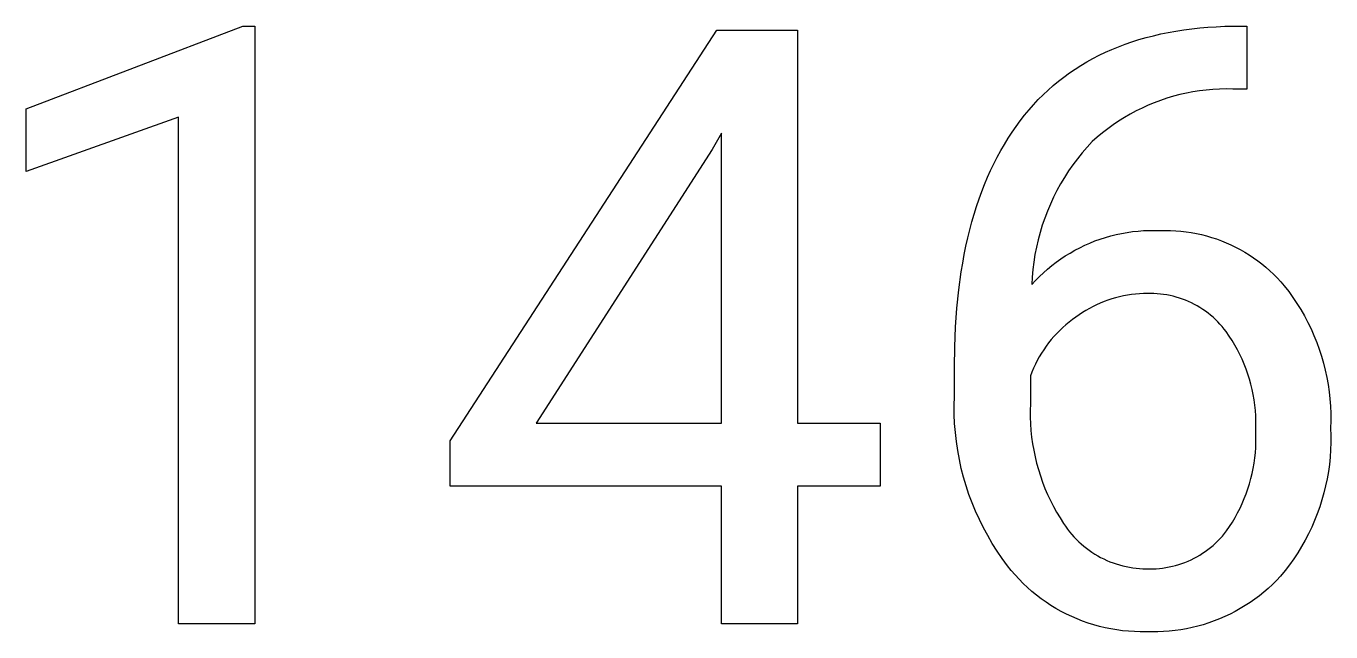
# Model space of a CAD drawing. Header units: millimetres. Extents: x 1434 to 4837, y 1889 to 4267.
# Drawn here: x 4376.9 to 4442.9, y 2036 to 2066.6 of the extents above; entities that cross this region are included whole.
import ezdxf

# ---------------------------------------------------------------- set-up
doc = ezdxf.new("R2010")
doc.units = ezdxf.units.MM
doc.header["$MEASUREMENT"] = 0
doc.layers.add('Domyślny', color=7, linetype='Continuous', true_color=0x000000)

msp = doc.modelspace()

# ---------------------------------------------------------------- linework, layer by layer
at = {"layer": 'Domyślny'}
for p, q in [((4376.919, 2062.46), (4387.879, 2066.636)), ((4387.879, 2066.636), (4388.479, 2066.636)), ((4388.479, 2066.636), (4388.479, 2036.406)), ((4398.364, 2045.663), (4411.851, 2066.437)), ((4411.851, 2066.437), (4415.925, 2066.437)), ((4415.925, 2066.437), (4415.925, 2046.549)), ((4433.199, 2065.954), (4433.559, 2066.057)), ((4433.559, 2066.057), (4433.926, 2066.152)), ((4433.926, 2066.152), (4434.3, 2066.238)), ((4434.3, 2066.238), (4434.681, 2066.316)), ((4434.681, 2066.316), (4435.068, 2066.386)), ((4435.068, 2066.386), (4435.463, 2066.447)), ((4435.463, 2066.447), (4435.863, 2066.499)), ((4435.863, 2066.499), (4436.271, 2066.543)), ((4436.271, 2066.543), (4436.686, 2066.579)), ((4436.686, 2066.579), (4437.107, 2066.607)), ((4437.107, 2066.607), (4437.535, 2066.626)), ((4437.535, 2066.626), (4437.97, 2066.636)), ((4437.97, 2066.636), (4438.653, 2066.636)), ((4438.653, 2066.636), (4438.653, 2063.454)), ((4431.498, 2065.313), (4431.825, 2065.458)), ((4431.825, 2065.458), (4432.158, 2065.595)), ((4432.158, 2065.595), (4432.498, 2065.723)), ((4432.498, 2065.723), (4432.845, 2065.843)), ((4432.845, 2065.843), (4433.199, 2065.954)), ((4430.26, 2064.648), (4430.559, 2064.827)), ((4430.559, 2064.827), (4430.866, 2064.997)), ((4430.866, 2064.997), (4431.179, 2065.159)), ((4431.179, 2065.159), (4431.498, 2065.313)), ((4429.129, 2063.849), (4429.402, 2064.062)), ((4429.402, 2064.062), (4429.681, 2064.266)), ((4429.681, 2064.266), (4429.967, 2064.461)), ((4429.967, 2064.461), (4430.26, 2064.648)), ((4428.353, 2063.162), (4428.605, 2063.399)), ((4428.605, 2063.399), (4428.864, 2063.628)), ((4428.864, 2063.628), (4429.129, 2063.849)), ((4436.598, 2063.403), (4436.262, 2063.362)), ((4436.936, 2063.433), (4436.598, 2063.403)), ((4437.274, 2063.452), (4436.936, 2063.433)), ((4437.612, 2063.459), (4437.274, 2063.452)), ((4437.951, 2063.454), (4437.612, 2063.459)), ((4438.653, 2063.454), (4437.951, 2063.454)), ((4427.869, 2062.661), (4428.107, 2062.916)), ((4428.107, 2062.916), (4428.353, 2063.162)), ((4433.974, 2062.763), (4433.661, 2062.634)), ((4434.292, 2062.881), (4433.974, 2062.763)), ((4434.613, 2062.989), (4434.292, 2062.881)), ((4434.937, 2063.086), (4434.613, 2062.989)), ((4435.265, 2063.171), (4434.937, 2063.086)), ((4435.595, 2063.246), (4435.265, 2063.171)), ((4435.928, 2063.31), (4435.595, 2063.246)), ((4436.262, 2063.362), (4435.928, 2063.31)), ((4376.919, 2059.278), (4376.919, 2062.46)), ((4427.194, 2061.848), (4427.412, 2062.127)), ((4427.412, 2062.127), (4427.637, 2062.399)), ((4427.637, 2062.399), (4427.869, 2062.661)), ((4432.751, 2062.184), (4432.458, 2062.014)), ((4433.049, 2062.344), (4432.751, 2062.184)), ((4433.353, 2062.494), (4433.049, 2062.344)), ((4433.661, 2062.634), (4433.353, 2062.494)), ((4384.632, 2062.025), (4376.919, 2059.278)), ((4384.632, 2036.406), (4384.632, 2062.025)), ((4426.778, 2061.267), (4426.982, 2061.561)), ((4426.982, 2061.561), (4427.194, 2061.848)), ((4431.616, 2061.447), (4431.348, 2061.239)), ((4431.89, 2061.645), (4431.616, 2061.447)), ((4432.171, 2061.835), (4431.89, 2061.645)), ((4432.458, 2062.014), (4432.171, 2061.835)), ((4412.078, 2061.22), (4411.621, 2060.4)), ((4412.078, 2046.549), (4412.078, 2061.22)), ((4426.39, 2060.654), (4426.58, 2060.964)), ((4426.58, 2060.964), (4426.778, 2061.267)), ((4430.835, 2060.797), (4430.575, 2060.516)), ((4431.088, 2061.022), (4430.835, 2060.797)), ((4431.348, 2061.239), (4431.088, 2061.022)), ((4411.621, 2060.4), (4402.708, 2046.549)), ((4426.03, 2060.011), (4426.206, 2060.337)), ((4426.206, 2060.337), (4426.39, 2060.654)), ((4430.326, 2060.227), (4430.086, 2059.929)), ((4430.575, 2060.516), (4430.326, 2060.227)), ((4425.697, 2059.338), (4425.86, 2059.678)), ((4425.86, 2059.678), (4426.03, 2060.011)), ((4429.857, 2059.623), (4429.639, 2059.309)), ((4430.086, 2059.929), (4429.857, 2059.623)), ((4425.392, 2058.633), (4425.541, 2058.989)), ((4425.541, 2058.989), (4425.697, 2059.338)), ((4429.431, 2058.987), (4429.235, 2058.659)), ((4429.639, 2059.309), (4429.431, 2058.987)), ((4425.115, 2057.898), (4425.25, 2058.27)), ((4425.25, 2058.27), (4425.392, 2058.633)), ((4429.05, 2058.324), (4428.877, 2057.983)), ((4429.235, 2058.659), (4429.05, 2058.324)), ((4424.866, 2057.132), (4424.987, 2057.519)), ((4424.987, 2057.519), (4425.115, 2057.898)), ((4428.716, 2057.636), (4428.567, 2057.284)), ((4428.877, 2057.983), (4428.716, 2057.636)), ((4424.751, 2056.738), (4424.866, 2057.132)), ((4428.431, 2056.927), (4428.306, 2056.566)), ((4428.567, 2057.284), (4428.431, 2056.927)), ((4424.544, 2055.926), (4424.644, 2056.336)), ((4424.644, 2056.336), (4424.751, 2056.738)), ((4428.195, 2056.2), (4428.096, 2055.831)), ((4428.306, 2056.566), (4428.195, 2056.2)), ((4432.043, 2056.095), (4432.317, 2056.154)), ((4432.317, 2056.154), (4432.593, 2056.202)), ((4432.593, 2056.202), (4432.87, 2056.242)), ((4432.87, 2056.242), (4433.149, 2056.271)), ((4433.149, 2056.271), (4433.428, 2056.292)), ((4433.428, 2056.292), (4433.708, 2056.302)), ((4433.708, 2056.302), (4433.989, 2056.303)), ((4433.989, 2056.303), (4434.269, 2056.294)), ((4434.269, 2056.294), (4434.532, 2056.3)), ((4434.532, 2056.3), (4434.795, 2056.297)), ((4434.795, 2056.297), (4435.058, 2056.285)), ((4435.058, 2056.285), (4435.321, 2056.264)), ((4435.321, 2056.264), (4435.583, 2056.234)), ((4435.583, 2056.234), (4435.843, 2056.195)), ((4435.843, 2056.195), (4436.102, 2056.148)), ((4436.102, 2056.148), (4436.359, 2056.092)), ((4424.363, 2055.084), (4424.45, 2055.509)), ((4424.45, 2055.509), (4424.544, 2055.926)), ((4428.009, 2055.458), (4427.936, 2055.083)), ((4428.096, 2055.831), (4428.009, 2055.458)), ((4430.203, 2055.431), (4430.455, 2055.552)), ((4430.455, 2055.552), (4430.711, 2055.665)), ((4430.711, 2055.665), (4430.971, 2055.77)), ((4430.971, 2055.77), (4431.235, 2055.865)), ((4431.235, 2055.865), (4431.502, 2055.951)), ((4431.502, 2055.951), (4431.771, 2056.028)), ((4431.771, 2056.028), (4432.043, 2056.095)), ((4436.359, 2056.092), (4436.615, 2056.027)), ((4436.615, 2056.027), (4436.868, 2055.953)), ((4436.868, 2055.953), (4437.118, 2055.871)), ((4437.118, 2055.871), (4437.365, 2055.781)), ((4437.365, 2055.781), (4437.609, 2055.682)), ((4437.609, 2055.682), (4437.85, 2055.575)), ((4437.85, 2055.575), (4438.087, 2055.46)), ((4438.087, 2055.46), (4438.32, 2055.337)), ((4424.284, 2054.651), (4424.363, 2055.084)), ((4427.936, 2055.083), (4427.876, 2054.705)), ((4429.012, 2054.696), (4429.239, 2054.859)), ((4429.239, 2054.859), (4429.473, 2055.014)), ((4429.473, 2055.014), (4429.711, 2055.161)), ((4429.711, 2055.161), (4429.955, 2055.3)), ((4429.955, 2055.3), (4430.203, 2055.431)), ((4438.32, 2055.337), (4438.549, 2055.207)), ((4438.549, 2055.207), (4438.773, 2055.068)), ((4438.773, 2055.068), (4438.992, 2054.922)), ((4438.992, 2054.922), (4439.206, 2054.769)), ((4424.086, 2053.306), (4424.211, 2054.21)), ((4424.211, 2054.21), (4424.284, 2054.651)), ((4427.829, 2054.326), (4427.795, 2053.945)), ((4427.876, 2054.705), (4427.829, 2054.326)), ((4428.16, 2053.969), (4428.364, 2054.161)), ((4428.364, 2054.161), (4428.573, 2054.347)), ((4428.573, 2054.347), (4428.79, 2054.525)), ((4428.79, 2054.525), (4429.012, 2054.696)), ((4439.206, 2054.769), (4439.415, 2054.609)), ((4439.415, 2054.609), (4439.619, 2054.441)), ((4439.619, 2054.441), (4439.816, 2054.267)), ((4439.816, 2054.267), (4440.008, 2054.086)), ((4427.795, 2053.945), (4427.774, 2053.563)), ((4427.774, 2053.563), (4427.964, 2053.769)), ((4427.964, 2053.769), (4428.16, 2053.969)), ((4440.008, 2054.086), (4440.193, 2053.899)), ((4440.193, 2053.899), (4440.372, 2053.706)), ((4440.372, 2053.706), (4440.544, 2053.507)), ((4440.544, 2053.507), (4440.769, 2053.215)), ((4423.989, 2052.372), (4424.086, 2053.306)), ((4431.818, 2052.84), (4431.624, 2052.777)), ((4432.013, 2052.897), (4431.818, 2052.84)), ((4432.211, 2052.948), (4432.013, 2052.897)), ((4432.41, 2052.992), (4432.211, 2052.948)), ((4432.61, 2053.029), (4432.41, 2052.992)), ((4432.812, 2053.059), (4432.61, 2053.029)), ((4433.015, 2053.083), (4432.812, 2053.059)), ((4433.218, 2053.099), (4433.015, 2053.083)), ((4433.422, 2053.109), (4433.218, 2053.099)), ((4433.625, 2053.112), (4433.422, 2053.109)), ((4433.79, 2053.114), (4433.625, 2053.112)), ((4433.954, 2053.11), (4433.79, 2053.114)), ((4434.118, 2053.101), (4433.954, 2053.11)), ((4434.281, 2053.086), (4434.118, 2053.101)), ((4434.444, 2053.066), (4434.281, 2053.086)), ((4434.606, 2053.04), (4434.444, 2053.066)), ((4434.768, 2053.008), (4434.606, 2053.04)), ((4434.928, 2052.971), (4434.768, 2053.008)), ((4435.086, 2052.928), (4434.928, 2052.971)), ((4435.243, 2052.88), (4435.086, 2052.928)), ((4435.399, 2052.827), (4435.243, 2052.88)), ((4435.552, 2052.768), (4435.399, 2052.827)), ((4440.769, 2053.215), (4440.984, 2052.916)), ((4440.984, 2052.916), (4441.189, 2052.609)), ((4423.92, 2051.406), (4423.989, 2052.372)), ((4430.343, 2052.155), (4430.173, 2052.042)), ((4430.516, 2052.262), (4430.343, 2052.155)), ((4430.693, 2052.363), (4430.516, 2052.262)), ((4430.874, 2052.458), (4430.693, 2052.363)), ((4431.057, 2052.547), (4430.874, 2052.458)), ((4431.243, 2052.63), (4431.057, 2052.547)), ((4431.432, 2052.706), (4431.243, 2052.63)), ((4431.624, 2052.777), (4431.432, 2052.706)), ((4435.703, 2052.704), (4435.552, 2052.768)), ((4435.852, 2052.635), (4435.703, 2052.704)), ((4435.999, 2052.561), (4435.852, 2052.635)), ((4436.143, 2052.482), (4435.999, 2052.561)), ((4436.284, 2052.398), (4436.143, 2052.482)), ((4436.422, 2052.309), (4436.284, 2052.398)), ((4436.557, 2052.216), (4436.422, 2052.309)), ((4436.689, 2052.118), (4436.557, 2052.216)), ((4441.189, 2052.609), (4441.382, 2052.296)), ((4441.382, 2052.296), (4441.565, 2051.976)), ((4429.503, 2051.535), (4429.344, 2051.394)), ((4429.666, 2051.67), (4429.503, 2051.535)), ((4429.834, 2051.8), (4429.666, 2051.67)), ((4430.007, 2051.924), (4429.834, 2051.8)), ((4430.173, 2052.042), (4430.007, 2051.924)), ((4436.817, 2052.015), (4436.689, 2052.118)), ((4436.942, 2051.909), (4436.817, 2052.015)), ((4437.063, 2051.798), (4436.942, 2051.909)), ((4437.18, 2051.682), (4437.063, 2051.798)), ((4437.294, 2051.563), (4437.18, 2051.682)), ((4437.403, 2051.441), (4437.294, 2051.563)), ((4441.565, 2051.976), (4441.738, 2051.65)), ((4441.738, 2051.65), (4441.898, 2051.319)), ((4423.878, 2050.41), (4423.92, 2051.406)), ((4428.898, 2050.94), (4428.76, 2050.779)), ((4429.041, 2051.097), (4428.898, 2050.94)), ((4429.19, 2051.248), (4429.041, 2051.097)), ((4429.344, 2051.394), (4429.19, 2051.248)), ((4437.507, 2051.314), (4437.403, 2051.441)), ((4437.608, 2051.184), (4437.507, 2051.314)), ((4437.761, 2050.963), (4437.608, 2051.184)), ((4437.907, 2050.738), (4437.761, 2050.963)), ((4441.898, 2051.319), (4442.048, 2050.982)), ((4442.048, 2050.982), (4442.186, 2050.64)), ((4423.865, 2049.383), (4423.878, 2050.41)), ((4428.38, 2050.268), (4428.265, 2050.09)), ((4428.501, 2050.443), (4428.38, 2050.268)), ((4428.627, 2050.613), (4428.501, 2050.443)), ((4428.76, 2050.779), (4428.627, 2050.613)), ((4438.045, 2050.507), (4437.907, 2050.738)), ((4438.175, 2050.273), (4438.045, 2050.507)), ((4438.298, 2050.033), (4438.175, 2050.273)), ((4442.186, 2050.64), (4442.312, 2050.294)), ((4442.312, 2050.294), (4442.426, 2049.944)), ((4427.959, 2049.532), (4427.87, 2049.339)), ((4428.055, 2049.721), (4427.959, 2049.532)), ((4428.157, 2049.907), (4428.055, 2049.721)), ((4428.265, 2050.09), (4428.157, 2049.907)), ((4438.412, 2049.79), (4438.298, 2050.033)), ((4438.518, 2049.544), (4438.412, 2049.79)), ((4438.616, 2049.293), (4438.518, 2049.544)), ((4442.426, 2049.944), (4442.528, 2049.59)), ((4442.528, 2049.59), (4442.618, 2049.233)), ((4423.865, 2047.91), (4423.865, 2049.383)), ((4427.787, 2049.143), (4427.712, 2048.945)), ((4427.712, 2048.945), (4427.712, 2047.528)), ((4427.87, 2049.339), (4427.787, 2049.143)), ((4438.705, 2049.04), (4438.616, 2049.293)), ((4438.786, 2048.784), (4438.705, 2049.04)), ((4442.618, 2049.233), (4442.696, 2048.872)), ((4442.696, 2048.872), (4442.762, 2048.51)), ((4438.858, 2048.525), (4438.786, 2048.784)), ((4438.921, 2048.264), (4438.858, 2048.525)), ((4438.976, 2048.001), (4438.921, 2048.264)), ((4442.762, 2048.51), (4442.815, 2048.145)), ((4423.853, 2047.452), (4423.865, 2047.91)), ((4439.021, 2047.736), (4438.976, 2048.001)), ((4439.058, 2047.47), (4439.021, 2047.736)), ((4442.815, 2048.145), (4442.855, 2047.779)), ((4442.855, 2047.779), (4442.883, 2047.412)), ((4423.857, 2046.994), (4423.853, 2047.452)), ((4423.877, 2046.536), (4423.857, 2046.994)), ((4427.712, 2047.528), (4427.701, 2047.192)), ((4427.701, 2047.192), (4427.702, 2046.857)), ((4439.086, 2047.203), (4439.058, 2047.47)), ((4439.105, 2046.935), (4439.086, 2047.203)), ((4439.114, 2046.667), (4439.105, 2046.935)), ((4442.883, 2047.412), (4442.899, 2047.044)), ((4442.899, 2047.044), (4442.902, 2046.675)), ((4402.708, 2046.549), (4412.078, 2046.549)), ((4415.925, 2046.549), (4420.104, 2046.549)), ((4420.104, 2046.549), (4420.104, 2043.367)), ((4423.913, 2046.079), (4423.877, 2046.536)), ((4427.702, 2046.857), (4427.714, 2046.521)), ((4427.714, 2046.521), (4427.737, 2046.186)), ((4439.107, 2046.13), (4439.115, 2046.398)), ((4439.115, 2046.398), (4439.114, 2046.667)), ((4442.902, 2046.675), (4442.892, 2046.307)), ((4442.892, 2046.307), (4442.904, 2045.939)), ((4398.364, 2043.367), (4398.364, 2045.663)), ((4423.964, 2045.623), (4423.913, 2046.079)), ((4424.032, 2045.17), (4423.964, 2045.623)), ((4427.737, 2046.186), (4427.771, 2045.852)), ((4427.771, 2045.852), (4427.817, 2045.519)), ((4439.105, 2045.33), (4439.114, 2045.596)), ((4439.115, 2045.863), (4439.107, 2046.13)), ((4439.114, 2045.596), (4439.115, 2045.863)), ((4442.904, 2045.571), (4442.891, 2045.203)), ((4442.904, 2045.939), (4442.904, 2045.571)), ((4424.115, 2044.719), (4424.032, 2045.17)), ((4427.817, 2045.519), (4427.873, 2045.188)), ((4427.873, 2045.188), (4427.941, 2044.859)), ((4439.059, 2044.799), (4439.086, 2045.064)), ((4439.086, 2045.064), (4439.105, 2045.33)), ((4442.891, 2045.203), (4442.865, 2044.836)), ((4424.214, 2044.272), (4424.115, 2044.719)), ((4424.328, 2043.828), (4424.214, 2044.272)), ((4427.941, 2044.859), (4428.02, 2044.533)), ((4428.02, 2044.533), (4428.11, 2044.209)), ((4438.924, 2044.01), (4438.977, 2044.272)), ((4438.977, 2044.272), (4439.023, 2044.534)), ((4439.023, 2044.534), (4439.059, 2044.799)), ((4442.827, 2044.47), (4442.776, 2044.106)), ((4442.865, 2044.836), (4442.827, 2044.47)), ((4424.458, 2043.388), (4424.328, 2043.828)), ((4428.11, 2044.209), (4428.21, 2043.889)), ((4428.21, 2043.889), (4428.321, 2043.572)), ((4438.79, 2043.494), (4438.861, 2043.751)), ((4438.861, 2043.751), (4438.924, 2044.01)), ((4442.713, 2043.743), (4442.638, 2043.383)), ((4442.776, 2044.106), (4442.713, 2043.743)), ((4412.078, 2043.367), (4398.364, 2043.367)), ((4412.078, 2036.406), (4412.078, 2043.367)), ((4420.104, 2043.367), (4415.925, 2043.367)), ((4415.925, 2043.367), (4415.925, 2036.406)), ((4424.602, 2042.953), (4424.458, 2043.388)), ((4424.762, 2042.523), (4424.602, 2042.953)), ((4428.321, 2043.572), (4428.443, 2043.259)), ((4428.443, 2043.259), (4428.575, 2042.95)), ((4428.575, 2042.95), (4428.718, 2042.646)), ((4438.526, 2042.739), (4438.623, 2042.988)), ((4438.623, 2042.988), (4438.711, 2043.24)), ((4438.711, 2043.24), (4438.79, 2043.494)), ((4442.55, 2043.026), (4442.45, 2042.672)), ((4442.638, 2043.383), (4442.55, 2043.026)), ((4424.936, 2042.099), (4424.762, 2042.523)), ((4428.718, 2042.646), (4428.87, 2042.347)), ((4428.87, 2042.347), (4429.033, 2042.053)), ((4438.309, 2042.252), (4438.422, 2042.494)), ((4438.422, 2042.494), (4438.526, 2042.739)), ((4442.338, 2042.321), (4442.215, 2041.975)), ((4442.45, 2042.672), (4442.338, 2042.321)), ((4425.125, 2041.682), (4424.936, 2042.099)), ((4425.329, 2041.271), (4425.125, 2041.682)), ((4429.033, 2042.053), (4429.205, 2041.765)), ((4429.205, 2041.765), (4429.387, 2041.482)), ((4437.923, 2041.552), (4438.059, 2041.781)), ((4438.059, 2041.781), (4438.188, 2042.015)), ((4438.188, 2042.015), (4438.309, 2042.252)), ((4442.079, 2041.633), (4441.932, 2041.295)), ((4442.215, 2041.975), (4442.079, 2041.633)), ((4425.547, 2040.868), (4425.329, 2041.271)), ((4429.387, 2041.482), (4429.482, 2041.34)), ((4429.482, 2041.34), (4429.582, 2041.201)), ((4429.582, 2041.201), (4429.687, 2041.066)), ((4429.687, 2041.066), (4429.796, 2040.934)), ((4429.796, 2040.934), (4429.91, 2040.806)), ((4437.417, 2040.849), (4437.525, 2040.977)), ((4437.525, 2040.977), (4437.628, 2041.108)), ((4437.628, 2041.108), (4437.779, 2041.327)), ((4437.779, 2041.327), (4437.923, 2041.552)), ((4441.773, 2040.963), (4441.603, 2040.637)), ((4441.932, 2041.295), (4441.773, 2040.963)), ((4425.778, 2040.472), (4425.547, 2040.868)), ((4426.023, 2040.085), (4425.778, 2040.472)), ((4429.91, 2040.806), (4430.028, 2040.682)), ((4430.028, 2040.682), (4430.15, 2040.562)), ((4430.15, 2040.562), (4430.277, 2040.447)), ((4430.277, 2040.447), (4430.407, 2040.336)), ((4430.407, 2040.336), (4430.541, 2040.229)), ((4436.818, 2040.27), (4436.945, 2040.378)), ((4436.945, 2040.378), (4437.069, 2040.489)), ((4437.069, 2040.489), (4437.189, 2040.605)), ((4437.189, 2040.605), (4437.306, 2040.725)), ((4437.306, 2040.725), (4437.417, 2040.849)), ((4441.422, 2040.317), (4441.231, 2040.003)), ((4441.603, 2040.637), (4441.422, 2040.317)), ((4426.281, 2039.706), (4426.023, 2040.085)), ((4426.553, 2039.336), (4426.281, 2039.706)), ((4430.541, 2040.229), (4430.678, 2040.127)), ((4430.678, 2040.127), (4430.819, 2040.03)), ((4430.819, 2040.03), (4430.963, 2039.937)), ((4430.963, 2039.937), (4431.11, 2039.85)), ((4431.11, 2039.85), (4431.26, 2039.768)), ((4431.26, 2039.768), (4431.413, 2039.69)), ((4431.413, 2039.69), (4431.569, 2039.618)), ((4431.569, 2039.618), (4431.726, 2039.552)), ((4435.679, 2039.582), (4435.831, 2039.65)), ((4435.831, 2039.65), (4435.981, 2039.724)), ((4435.981, 2039.724), (4436.128, 2039.803)), ((4436.128, 2039.803), (4436.272, 2039.887)), ((4436.272, 2039.887), (4436.413, 2039.975)), ((4436.413, 2039.975), (4436.551, 2040.069)), ((4436.551, 2040.069), (4436.686, 2040.167)), ((4436.686, 2040.167), (4436.818, 2040.27)), ((4441.028, 2039.695), (4440.815, 2039.395)), ((4441.231, 2040.003), (4441.028, 2039.695)), ((4426.739, 2039.104), (4426.553, 2039.336)), ((4426.934, 2038.878), (4426.739, 2039.104)), ((4431.726, 2039.552), (4431.886, 2039.491)), ((4431.886, 2039.491), (4432.048, 2039.435)), ((4432.048, 2039.435), (4432.212, 2039.385)), ((4432.212, 2039.385), (4432.377, 2039.341)), ((4432.377, 2039.341), (4432.544, 2039.302)), ((4432.544, 2039.302), (4432.712, 2039.269)), ((4432.712, 2039.269), (4432.881, 2039.241)), ((4432.881, 2039.241), (4433.051, 2039.22)), ((4433.051, 2039.22), (4433.221, 2039.204)), ((4433.221, 2039.204), (4433.392, 2039.194)), ((4433.392, 2039.194), (4433.563, 2039.19)), ((4433.563, 2039.19), (4433.73, 2039.186)), ((4433.73, 2039.186), (4433.897, 2039.188)), ((4433.897, 2039.188), (4434.064, 2039.196)), ((4434.064, 2039.196), (4434.23, 2039.209)), ((4434.23, 2039.209), (4434.396, 2039.228)), ((4434.396, 2039.228), (4434.561, 2039.253)), ((4434.561, 2039.253), (4434.725, 2039.283)), ((4434.725, 2039.283), (4434.888, 2039.319)), ((4434.888, 2039.319), (4435.049, 2039.361)), ((4435.049, 2039.361), (4435.21, 2039.408)), ((4435.21, 2039.408), (4435.368, 2039.46)), ((4435.368, 2039.46), (4435.524, 2039.518)), ((4435.524, 2039.518), (4435.679, 2039.582)), ((4440.592, 2039.102), (4440.359, 2038.818)), ((4440.815, 2039.395), (4440.592, 2039.102)), ((4427.136, 2038.659), (4426.934, 2038.878)), ((4427.346, 2038.447), (4427.136, 2038.659)), ((4427.563, 2038.242), (4427.346, 2038.447)), ((4439.95, 2038.401), (4439.736, 2038.203)), ((4440.158, 2038.606), (4439.95, 2038.401)), ((4440.359, 2038.818), (4440.158, 2038.606)), ((4427.787, 2038.045), (4427.563, 2038.242)), ((4428.017, 2037.856), (4427.787, 2038.045)), ((4428.255, 2037.675), (4428.017, 2037.856)), ((4428.498, 2037.503), (4428.255, 2037.675)), ((4439.053, 2037.654), (4438.814, 2037.487)), ((4439.287, 2037.829), (4439.053, 2037.654)), ((4439.514, 2038.012), (4439.287, 2037.829)), ((4439.736, 2038.203), (4439.514, 2038.012)), ((4428.747, 2037.339), (4428.498, 2037.503)), ((4429.002, 2037.184), (4428.747, 2037.339)), ((4429.261, 2037.037), (4429.002, 2037.184)), ((4429.526, 2036.9), (4429.261, 2037.037)), ((4438.064, 2037.034), (4437.805, 2036.9)), ((4438.319, 2037.177), (4438.064, 2037.034)), ((4438.569, 2037.328), (4438.319, 2037.177)), ((4438.814, 2037.487), (4438.569, 2037.328)), ((4388.479, 2036.406), (4384.632, 2036.406)), ((4415.925, 2036.406), (4412.078, 2036.406)), ((4429.796, 2036.772), (4429.526, 2036.9)), ((4430.069, 2036.654), (4429.796, 2036.772)), ((4430.347, 2036.545), (4430.069, 2036.654)), ((4430.628, 2036.446), (4430.347, 2036.545)), ((4430.913, 2036.356), (4430.628, 2036.446)), ((4431.2, 2036.277), (4430.913, 2036.356)), ((4436.448, 2036.366), (4436.167, 2036.287)), ((4436.726, 2036.455), (4436.448, 2036.366)), ((4437.001, 2036.552), (4436.726, 2036.455)), ((4437.273, 2036.659), (4437.001, 2036.552)), ((4437.541, 2036.775), (4437.273, 2036.659)), ((4437.805, 2036.9), (4437.541, 2036.775)), ((4431.49, 2036.208), (4431.2, 2036.277)), ((4431.783, 2036.148), (4431.49, 2036.208)), ((4432.077, 2036.099), (4431.783, 2036.148)), ((4432.372, 2036.06), (4432.077, 2036.099)), ((4432.669, 2036.032), (4432.372, 2036.06)), ((4432.967, 2036.014), (4432.669, 2036.032)), ((4433.265, 2036.006), (4432.967, 2036.014)), ((4433.563, 2036.008), (4433.265, 2036.006)), ((4433.855, 2036), (4433.563, 2036.008)), ((4434.147, 2036.002), (4433.855, 2036)), ((4434.439, 2036.013), (4434.147, 2036.002)), ((4434.73, 2036.035), (4434.439, 2036.013)), ((4435.021, 2036.066), (4434.73, 2036.035)), ((4435.31, 2036.107), (4435.021, 2036.066)), ((4435.597, 2036.157), (4435.31, 2036.107)), ((4435.883, 2036.217), (4435.597, 2036.157)), ((4436.167, 2036.287), (4435.883, 2036.217))]:
    msp.add_line(p, q, dxfattribs=at)

doc.saveas('drawing.dxf')
